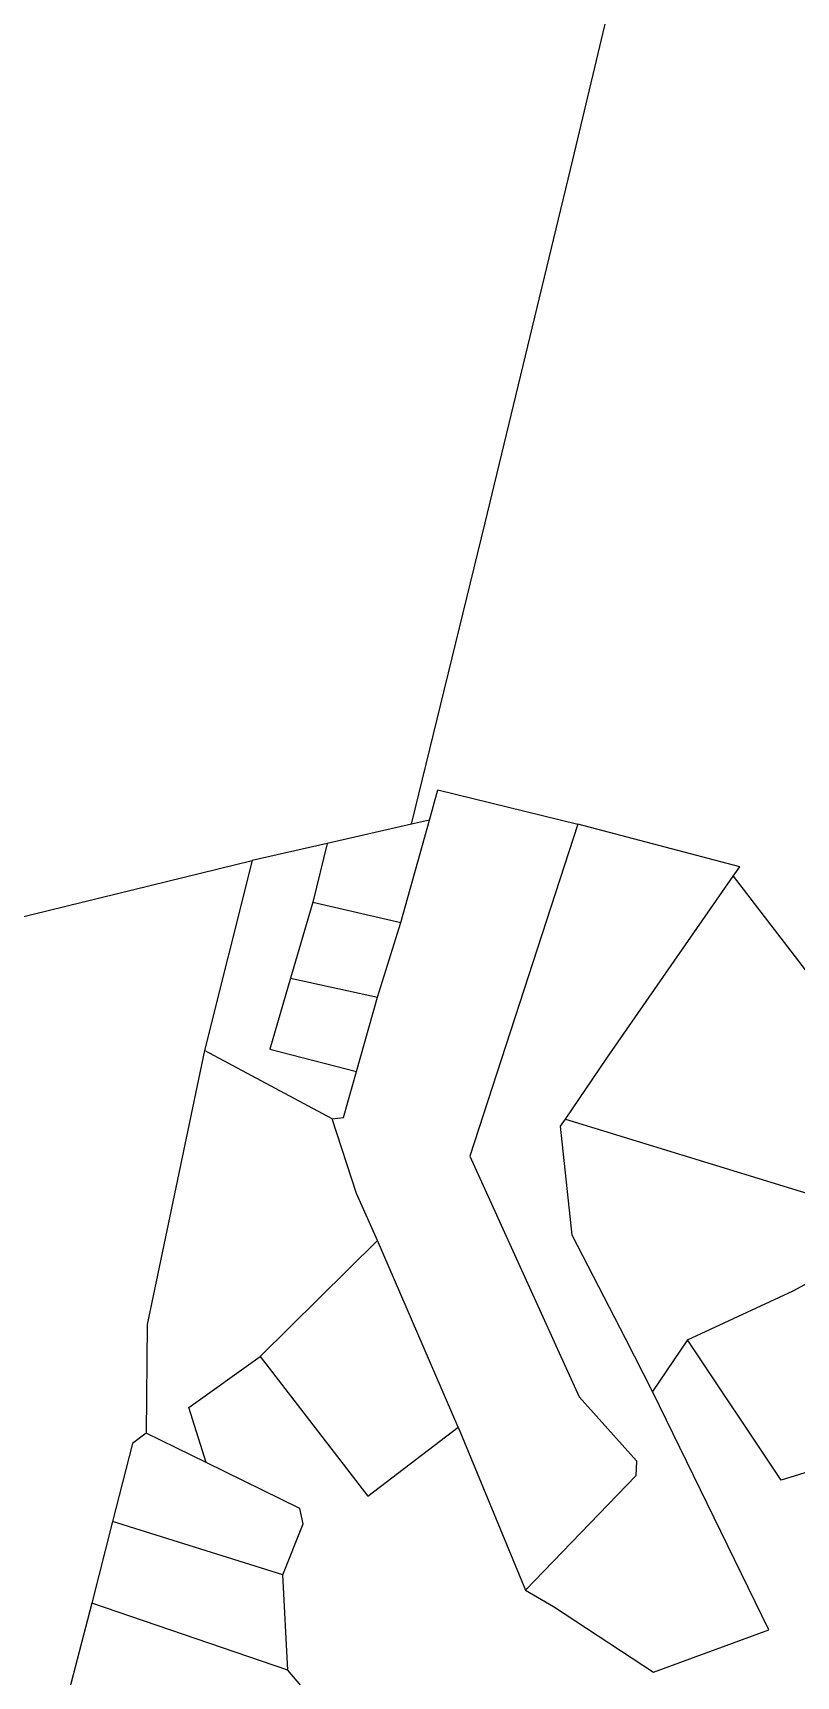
# Model space of a CAD drawing. Header units: metres. Extents: x 291974 to 293244, y 2020596 to 2023640.
# Drawn here: x 292173.8 to 292265.2, y 2021317.1 to 2021513.7 of the extents above; entities that cross this region are included whole.
import ezdxf

# ---------------------------------------------------------------- set-up
doc = ezdxf.new("R2010")
doc.units = ezdxf.units.M
doc.header["$MEASUREMENT"] = 0
doc.layers.add('POLY_PARCEL', color=6, linetype='Continuous')

msp = doc.modelspace()

# ---------------------------------------------------------------- linework, layer by layer
at = {"layer": 'POLY_PARCEL'}
for p, q in [((292238.46, 2021498.52), (292251.49, 2021553.2)), ((292227.96, 2021455.09), (292238.46, 2021498.52)), ((292219.11, 2021419.03), (292227.96, 2021455.09)), ((292221.29, 2021419.52), (292222.3, 2021423.14)), ((292222.3, 2021423.14), (292239.04, 2021419.04)), ((292219.11, 2021419.03), (292209.04, 2021416.74)), ((292217.86, 2021407.3), (292221.29, 2021419.52)), ((292221.29, 2021419.52), (292219.11, 2021419.03)), ((292239.04, 2021419.04), (292226.12, 2021379.34)), ((292258.43, 2021413.96), (292239.04, 2021419.04)), ((292209.04, 2021416.74), (292200.06, 2021414.7)), ((292209.04, 2021416.74), (292207.33, 2021409.7)), ((292169.26, 2021407.18), (292200.06, 2021414.7)), ((292200.06, 2021414.7), (292194.36, 2021391.96)), ((292257.63, 2021412.81), (292258.43, 2021413.96)), ((292242.52, 2021391.04), (292257.63, 2021412.81)), ((292257.63, 2021412.81), (292267.05, 2021400.58)), ((292207.33, 2021409.7), (292204.66, 2021400.63)), ((292207.33, 2021409.7), (292217.86, 2021407.3)), ((292215.05, 2021398.36), (292217.86, 2021407.3)), ((292204.66, 2021400.63), (292202.16, 2021392.14)), ((292204.66, 2021400.63), (292215.05, 2021398.36)), ((292212.53, 2021389.45), (292215.05, 2021398.36)), ((292194.36, 2021391.96), (292187.48, 2021359.17)), ((292209.63, 2021383.79), (292194.36, 2021391.96)), ((292202.16, 2021392.14), (292212.53, 2021389.45)), ((292237.56, 2021383.76), (292242.52, 2021391.04)), ((292210.97, 2021383.94), (292212.53, 2021389.45)), ((292209.63, 2021383.79), (292210.97, 2021383.94)), ((292212.54, 2021374.85), (292209.63, 2021383.79)), ((292236.98, 2021382.91), (292237.56, 2021383.76)), ((292238.35, 2021369.89), (292236.98, 2021382.91)), ((292237.56, 2021383.76), (292269.17, 2021374.07)), ((292226.12, 2021379.34), (292239.21, 2021350.53)), ((292215.06, 2021369.25), (292212.54, 2021374.85)), ((292215.06, 2021369.25), (292201.01, 2021355.36)), ((292224.72, 2021346.9), (292215.06, 2021369.25)), ((292244.75, 2021357.52), (292238.35, 2021369.89)), ((292264.81, 2021363.22), (292273.48, 2021367.91)), ((292252.17, 2021357.36), (292264.81, 2021363.22)), ((292187.48, 2021359.17), (292187.37, 2021346.19)), ((292248, 2021351.16), (292244.75, 2021357.52)), ((292252.17, 2021357.36), (292248, 2021351.16)), ((292263.4, 2021340.55), (292252.17, 2021357.36)), ((292192.46, 2021349.27), (292201.01, 2021355.36)), ((292201.01, 2021355.36), (292213.9, 2021338.66)), ((292261.93, 2021322.64), (292248, 2021351.16)), ((292194.56, 2021342.67), (292192.46, 2021349.27)), ((292239.21, 2021350.53), (292246.07, 2021342.87)), ((292287.44, 2021348), (292263.4, 2021340.55)), ((292187.37, 2021346.19), (292185.72, 2021344.94)), ((292194.56, 2021342.67), (292187.37, 2021346.19)), ((292213.9, 2021338.66), (292224.72, 2021346.9)), ((292224.72, 2021346.9), (292232.79, 2021327.39)), ((292185.72, 2021344.94), (292183.34, 2021335.63)), ((292205.77, 2021337.19), (292194.56, 2021342.67)), ((292246.07, 2021342.87), (292246, 2021341.07)), ((292246, 2021341.07), (292232.79, 2021327.39)), ((292183.34, 2021335.63), (292180.85, 2021325.86)), ((292203.71, 2021329.25), (292183.34, 2021335.63)), ((292203.71, 2021329.25), (292206.17, 2021335.33)), ((292206.17, 2021335.33), (292205.77, 2021337.19)), ((292204.31, 2021317.82), (292203.71, 2021329.25)), ((292180.85, 2021325.86), (292178.12, 2021315.26)), ((292204.31, 2021317.82), (292180.85, 2021325.86)), ((292232.79, 2021327.39), (292236.15, 2021325.46)), ((292236.15, 2021325.46), (292248.09, 2021317.6)), ((292248.09, 2021317.6), (292261.93, 2021322.64)), ((292209.71, 2021311.5), (292204.31, 2021317.82))]:
    msp.add_line(p, q, dxfattribs=at)

doc.saveas('drawing.dxf')
